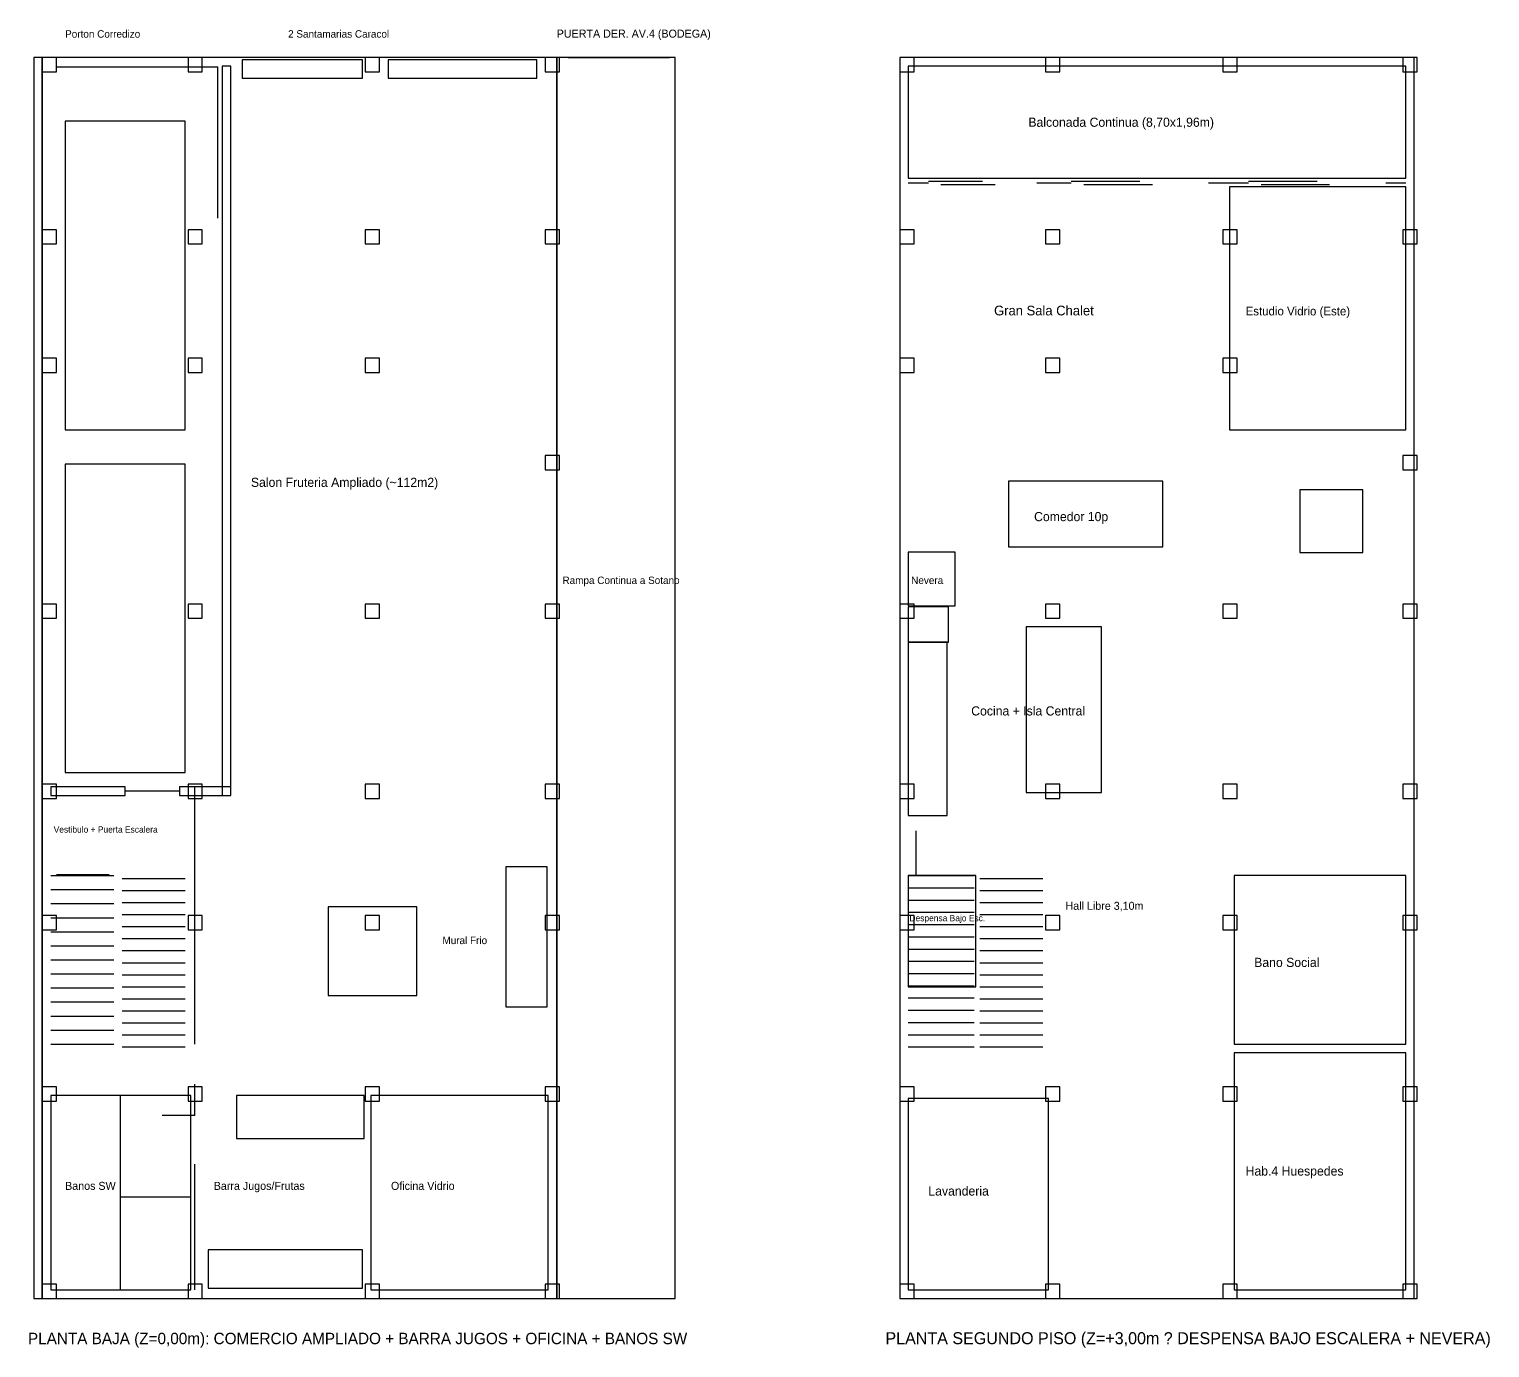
# Model space of a CAD drawing. Header units: metres. Extents: x -1 to 116, y -1 to 42.
# Drawn here: x 29.92 to 55.47, y 1.14 to 24.21 of the extents above; entities that cross this region are included whole.
import ezdxf

# ---------------------------------------------------------------- set-up
doc = ezdxf.new("R2010")
doc.units = ezdxf.units.M
doc.layers.add('PLANTA_BAJA_2D', color=8, linetype='CONTINUOUS')
doc.layers.add('PLANTA_SEGUNDO_PISO_2D', color=6, linetype='CONTINUOUS')

msp = doc.modelspace()

# ---------------------------------------------------------------- linework, layer by layer
at = {"layer": 'PLANTA_BAJA_2D', "color": 8}
for p, q in [((30.15, 23.71), (30, 23.71)), ((30, 23.71), (30, 2)), ((30.15, 2), (30.15, 23.71)), ((41.22, 23.71), (39.15, 23.71)), ((39.15, 23.71), (39.15, 2)), ((41.22, 2), (41.22, 23.71)), ((32.65, 22.6), (30.55, 22.6)), ((30.55, 22.6), (30.55, 17.2)), ((32.65, 17.2), (32.65, 22.6)), ((30.55, 17.2), (32.65, 17.2)), ((32.65, 16.6), (30.55, 16.6)), ((30.55, 16.6), (30.55, 11.2)), ((32.65, 11.2), (32.65, 16.6)), ((30.55, 11.2), (32.65, 11.2)), ((30, 2), (30.15, 2)), ((39.15, 2), (41.22, 2))]:
    msp.add_line(p, q, dxfattribs=at)
at = {"layer": 'PLANTA_BAJA_2D', "color": 7}
for p, q in [((39.15, 23.71), (30.15, 23.71)), ((30.15, 23.71), (30.15, 2)), ((33.45, 23.56), (33.3, 23.56)), ((33.3, 23.56), (33.3, 10.8)), ((33.45, 10.8), (33.45, 23.56)), ((39.15, 2), (39.15, 23.71)), ((31.6, 10.95), (30.3, 10.95)), ((30.3, 10.95), (30.3, 10.8)), ((30.3, 10.8), (31.6, 10.8)), ((31.6, 10.8), (31.6, 10.95)), ((33.45, 10.95), (32.55, 10.95)), ((32.55, 10.95), (32.55, 10.8)), ((32.55, 10.8), (33.45, 10.8)), ((32.82, 6.45), (32.82, 10.95)), ((33.3, 10.8), (33.45, 10.8)), ((33.45, 10.8), (33.45, 10.95)), ((31.55, 9.35), (32.65, 9.35)), ((31.55, 9.1393), (32.65, 9.1393)), ((31.55, 8.9286), (32.65, 8.9286)), ((31.55, 8.7179), (32.65, 8.7179)), ((31.55, 8.5071), (32.65, 8.5071)), ((31.55, 8.2964), (32.65, 8.2964)), ((31.55, 8.0857), (32.65, 8.0857)), ((31.55, 7.875), (32.65, 7.875)), ((31.55, 7.6643), (32.65, 7.6643)), ((31.55, 7.4536), (32.65, 7.4536)), ((31.55, 7.2429), (32.65, 7.2429)), ((31.55, 7.0321), (32.65, 7.0321)), ((31.55, 6.8214), (32.65, 6.8214)), ((31.55, 6.6107), (32.65, 6.6107)), ((31.55, 6.4), (32.65, 6.4)), ((32.82, 5.2), (32.82, 5.75)), ((32.82, 2.15), (32.82, 4.35)), ((30.15, 2), (39.15, 2))]:
    msp.add_line(p, q, dxfattribs=at)
at = {"layer": 'PLANTA_BAJA_2D', "color": 1}
for p, q in [((30.4, 23.71), (30.15, 23.71)), ((30.15, 23.71), (30.15, 23.46)), ((30.4, 23.46), (30.4, 23.71)), ((32.95, 23.71), (32.7, 23.71)), ((32.7, 23.71), (32.7, 23.46)), ((32.95, 23.46), (32.95, 23.71)), ((36.05, 23.71), (35.8, 23.71)), ((35.8, 23.71), (35.8, 23.46)), ((36.05, 23.46), (36.05, 23.71)), ((39.2, 23.71), (38.95, 23.71)), ((38.95, 23.71), (38.95, 23.46)), ((39.2, 23.46), (39.2, 23.71)), ((39.35, 23.71), (41.12, 23.71)), ((30.15, 23.46), (30.4, 23.46)), ((32.7, 23.46), (32.95, 23.46)), ((35.8, 23.46), (36.05, 23.46)), ((38.95, 23.46), (39.2, 23.46)), ((30.4, 20.7), (30.15, 20.7)), ((30.15, 20.7), (30.15, 20.45)), ((30.4, 20.45), (30.4, 20.7)), ((32.95, 20.7), (32.7, 20.7)), ((32.7, 20.7), (32.7, 20.45)), ((32.95, 20.45), (32.95, 20.7)), ((36.05, 20.7), (35.8, 20.7)), ((35.8, 20.7), (35.8, 20.45)), ((36.05, 20.45), (36.05, 20.7)), ((39.2, 20.7), (38.95, 20.7)), ((38.95, 20.7), (38.95, 20.45)), ((39.2, 20.45), (39.2, 20.7)), ((30.15, 20.45), (30.4, 20.45)), ((32.7, 20.45), (32.95, 20.45)), ((35.8, 20.45), (36.05, 20.45)), ((38.95, 20.45), (39.2, 20.45)), ((30.4, 18.45), (30.15, 18.45)), ((30.15, 18.45), (30.15, 18.2)), ((30.4, 18.2), (30.4, 18.45)), ((32.95, 18.45), (32.7, 18.45)), ((32.7, 18.45), (32.7, 18.2)), ((32.95, 18.2), (32.95, 18.45)), ((36.05, 18.45), (35.8, 18.45)), ((35.8, 18.45), (35.8, 18.2)), ((36.05, 18.2), (36.05, 18.45)), ((30.15, 18.2), (30.4, 18.2)), ((32.7, 18.2), (32.95, 18.2)), ((35.8, 18.2), (36.05, 18.2)), ((39.2, 16.75), (38.95, 16.75)), ((38.95, 16.75), (38.95, 16.5)), ((39.2, 16.5), (39.2, 16.75)), ((38.95, 16.5), (39.2, 16.5)), ((30.4, 14.15), (30.15, 14.15)), ((30.15, 14.15), (30.15, 13.9)), ((30.4, 13.9), (30.4, 14.15)), ((32.95, 14.15), (32.7, 14.15)), ((32.7, 14.15), (32.7, 13.9)), ((32.95, 13.9), (32.95, 14.15)), ((36.05, 14.15), (35.8, 14.15)), ((35.8, 14.15), (35.8, 13.9)), ((36.05, 13.9), (36.05, 14.15)), ((39.2, 14.15), (38.95, 14.15)), ((38.95, 14.15), (38.95, 13.9)), ((39.2, 13.9), (39.2, 14.15)), ((30.15, 13.9), (30.4, 13.9)), ((32.7, 13.9), (32.95, 13.9)), ((35.8, 13.9), (36.05, 13.9)), ((38.95, 13.9), (39.2, 13.9)), ((30.4, 11), (30.15, 11)), ((30.15, 11), (30.15, 10.75)), ((30.4, 10.75), (30.4, 11)), ((32.95, 11), (32.7, 11)), ((32.7, 11), (32.7, 10.75)), ((32.95, 10.75), (32.95, 11)), ((36.05, 11), (35.8, 11)), ((35.8, 11), (35.8, 10.75)), ((36.05, 10.75), (36.05, 11)), ((39.2, 11), (38.95, 11)), ((38.95, 11), (38.95, 10.75)), ((39.2, 10.75), (39.2, 11)), ((30.15, 10.75), (30.4, 10.75)), ((32.7, 10.75), (32.95, 10.75)), ((35.8, 10.75), (36.05, 10.75)), ((38.95, 10.75), (39.2, 10.75)), ((30.4, 9.42), (31.32, 9.42)), ((30.4, 8.7), (30.15, 8.7)), ((30.15, 8.7), (30.15, 8.45)), ((30.4, 8.45), (30.4, 8.7)), ((32.95, 8.7), (32.7, 8.7)), ((32.7, 8.7), (32.7, 8.45)), ((32.95, 8.45), (32.95, 8.7)), ((36.05, 8.7), (35.8, 8.7)), ((35.8, 8.7), (35.8, 8.45)), ((36.05, 8.45), (36.05, 8.7)), ((39.2, 8.7), (38.95, 8.7)), ((38.95, 8.7), (38.95, 8.45)), ((39.2, 8.45), (39.2, 8.7)), ((30.15, 8.45), (30.4, 8.45)), ((32.7, 8.45), (32.95, 8.45)), ((35.8, 8.45), (36.05, 8.45)), ((38.95, 8.45), (39.2, 8.45)), ((30.4, 5.7), (30.15, 5.7)), ((30.15, 5.7), (30.15, 5.45)), ((30.4, 5.45), (30.4, 5.7)), ((32.95, 5.7), (32.7, 5.7)), ((32.7, 5.7), (32.7, 5.45)), ((32.95, 5.45), (32.95, 5.7)), ((36.05, 5.7), (35.8, 5.7)), ((35.8, 5.7), (35.8, 5.45)), ((36.05, 5.45), (36.05, 5.7)), ((39.2, 5.7), (38.95, 5.7)), ((38.95, 5.7), (38.95, 5.45)), ((39.2, 5.45), (39.2, 5.7)), ((30.15, 5.45), (30.4, 5.45)), ((32.7, 5.45), (32.95, 5.45)), ((35.8, 5.45), (36.05, 5.45)), ((38.95, 5.45), (39.2, 5.45)), ((30.4, 2.25), (30.15, 2.25)), ((30.15, 2.25), (30.15, 2)), ((30.4, 2), (30.4, 2.25)), ((32.95, 2.25), (32.7, 2.25)), ((32.7, 2.25), (32.7, 2)), ((32.95, 2), (32.95, 2.25)), ((36.05, 2.25), (35.8, 2.25)), ((35.8, 2.25), (35.8, 2)), ((36.05, 2), (36.05, 2.25)), ((39.2, 2.25), (38.95, 2.25)), ((38.95, 2.25), (38.95, 2)), ((39.2, 2), (39.2, 2.25)), ((30.15, 2), (30.4, 2)), ((32.7, 2), (32.95, 2)), ((35.8, 2), (36.05, 2)), ((38.95, 2), (39.2, 2))]:
    msp.add_line(p, q, dxfattribs=at)
at = {"layer": 'PLANTA_BAJA_2D', "color": 30}
for p, q in [((30.4, 23.55), (33.22, 23.55)), ((33.22, 20.9), (33.22, 23.55)), ((36.7, 8.85), (35.15, 8.85)), ((35.15, 8.85), (35.15, 7.3)), ((36.7, 7.3), (36.7, 8.85)), ((35.15, 7.3), (36.7, 7.3)), ((35.78, 5.55), (33.55, 5.55)), ((33.55, 5.55), (33.55, 4.8)), ((35.78, 4.8), (35.78, 5.55)), ((33.55, 4.8), (35.78, 4.8))]:
    msp.add_line(p, q, dxfattribs=at)
at = {"layer": 'PLANTA_BAJA_2D', "color": 9}
for p, q in [((35.75, 23.67), (33.65, 23.67)), ((33.65, 23.67), (33.65, 23.35)), ((35.75, 23.35), (35.75, 23.67)), ((38.8, 23.67), (36.2, 23.67)), ((36.2, 23.67), (36.2, 23.35)), ((38.8, 23.35), (38.8, 23.67)), ((33.65, 23.35), (35.75, 23.35)), ((36.2, 23.35), (38.8, 23.35))]:
    msp.add_line(p, q, dxfattribs=at)
at = {"layer": 'PLANTA_BAJA_2D', "color": 3}
for p, q in [((31.6, 10.88), (32.55, 10.88)), ((30.3, 9.4), (31.4, 9.4)), ((30.3, 9.1542), (31.4, 9.1542)), ((30.3, 8.9083), (31.4, 8.9083)), ((30.3, 8.6625), (31.4, 8.6625)), ((30.3, 8.4167), (31.4, 8.4167)), ((30.3, 8.1708), (31.4, 8.1708)), ((30.3, 7.925), (31.4, 7.925)), ((30.3, 7.6792), (31.4, 7.6792)), ((30.3, 7.4333), (31.4, 7.4333)), ((30.3, 7.1875), (31.4, 7.1875)), ((30.3, 6.9417), (31.4, 6.9417)), ((30.3, 6.6958), (31.4, 6.6958)), ((30.3, 6.45), (31.4, 6.45)), ((32.82, 5.2), (32.25, 5.2))]:
    msp.add_line(p, q, dxfattribs=at)
at = {"layer": 'PLANTA_BAJA_2D', "color": 5}
for p, q in [((38.98, 9.55), (38.26, 9.55)), ((38.26, 9.55), (38.26, 7.1)), ((38.98, 7.1), (38.98, 9.55)), ((38.26, 7.1), (38.98, 7.1))]:
    msp.add_line(p, q, dxfattribs=at)
at = {"layer": 'PLANTA_BAJA_2D', "color": 6}
for p, q in [((32.75, 5.55), (30.3, 5.55)), ((30.3, 5.55), (30.3, 2.15)), ((31.52, 2.15), (31.52, 5.55)), ((32.75, 2.15), (32.75, 5.55)), ((31.52, 3.78), (32.75, 3.78)), ((30.3, 2.15), (32.75, 2.15))]:
    msp.add_line(p, q, dxfattribs=at)
at = {"layer": 'PLANTA_BAJA_2D', "color": 4}
for p, q in [((39, 5.55), (35.9, 5.55)), ((35.9, 5.55), (35.9, 2.15)), ((39, 2.15), (39, 5.55)), ((35.9, 2.15), (39, 2.15))]:
    msp.add_line(p, q, dxfattribs=at)
at = {"layer": 'PLANTA_BAJA_2D', "color": 34}
for p, q in [((35.75, 2.85), (33.05, 2.85)), ((33.05, 2.85), (33.05, 2.18)), ((35.75, 2.18), (35.75, 2.85)), ((33.05, 2.18), (35.75, 2.18))]:
    msp.add_line(p, q, dxfattribs=at)
at = {"layer": 'PLANTA_SEGUNDO_PISO_2D', "color": 6}
for p, q in [((54.15, 23.71), (45.15, 23.71)), ((45.15, 23.71), (45.15, 2)), ((54.15, 2), (54.15, 23.71)), ((45.3, 21.52), (45.65, 21.52)), ((47.55, 21.52), (48.15, 21.52)), ((50.55, 21.52), (51.25, 21.52)), ((53.65, 21.52), (54, 21.52)), ((46.48, 9.4), (45.3, 9.4)), ((45.3, 9.4), (45.3, 7.45)), ((46.48, 7.45), (46.48, 9.4)), ((54, 9.4), (51, 9.4)), ((51, 9.4), (51, 6.45)), ((54, 6.45), (54, 9.4)), ((45.3, 7.45), (46.48, 7.45)), ((51, 6.45), (54, 6.45)), ((54, 6.3), (51, 6.3)), ((51, 6.3), (51, 2.15)), ((54, 2.15), (54, 6.3)), ((47.75, 5.5), (45.3, 5.5)), ((45.3, 5.5), (45.3, 2.15)), ((47.75, 2.15), (47.75, 5.5)), ((45.3, 2.15), (47.75, 2.15)), ((51, 2.15), (54, 2.15)), ((45.15, 2), (54.15, 2))]:
    msp.add_line(p, q, dxfattribs=at)
at = {"layer": 'PLANTA_SEGUNDO_PISO_2D', "color": 1}
for p, q in [((45.4, 23.71), (45.15, 23.71)), ((45.15, 23.71), (45.15, 23.46)), ((45.4, 23.46), (45.4, 23.71)), ((47.95, 23.71), (47.7, 23.71)), ((47.7, 23.71), (47.7, 23.46)), ((47.95, 23.46), (47.95, 23.71)), ((51.05, 23.71), (50.8, 23.71)), ((50.8, 23.71), (50.8, 23.46)), ((51.05, 23.46), (51.05, 23.71)), ((54.2, 23.71), (53.95, 23.71)), ((53.95, 23.71), (53.95, 23.46)), ((54.2, 23.46), (54.2, 23.71)), ((45.15, 23.46), (45.4, 23.46)), ((47.7, 23.46), (47.95, 23.46)), ((50.8, 23.46), (51.05, 23.46)), ((53.95, 23.46), (54.2, 23.46)), ((45.4, 20.7), (45.15, 20.7)), ((45.15, 20.7), (45.15, 20.45)), ((45.4, 20.45), (45.4, 20.7)), ((47.95, 20.7), (47.7, 20.7)), ((47.7, 20.7), (47.7, 20.45)), ((47.95, 20.45), (47.95, 20.7)), ((51.05, 20.7), (50.8, 20.7)), ((50.8, 20.7), (50.8, 20.45)), ((51.05, 20.45), (51.05, 20.7)), ((54.2, 20.7), (53.95, 20.7)), ((53.95, 20.7), (53.95, 20.45)), ((54.2, 20.45), (54.2, 20.7)), ((45.15, 20.45), (45.4, 20.45)), ((47.7, 20.45), (47.95, 20.45)), ((50.8, 20.45), (51.05, 20.45)), ((53.95, 20.45), (54.2, 20.45)), ((45.4, 18.45), (45.15, 18.45)), ((45.15, 18.45), (45.15, 18.2)), ((45.4, 18.2), (45.4, 18.45)), ((47.95, 18.45), (47.7, 18.45)), ((47.7, 18.45), (47.7, 18.2)), ((47.95, 18.2), (47.95, 18.45)), ((51.05, 18.45), (50.8, 18.45)), ((50.8, 18.45), (50.8, 18.2)), ((51.05, 18.2), (51.05, 18.45)), ((45.15, 18.2), (45.4, 18.2)), ((47.7, 18.2), (47.95, 18.2)), ((50.8, 18.2), (51.05, 18.2)), ((54.2, 16.75), (53.95, 16.75)), ((53.95, 16.75), (53.95, 16.5)), ((54.2, 16.5), (54.2, 16.75)), ((53.95, 16.5), (54.2, 16.5)), ((45.4, 14.15), (45.15, 14.15)), ((45.15, 14.15), (45.15, 13.9)), ((45.4, 13.9), (45.4, 14.15)), ((47.95, 14.15), (47.7, 14.15)), ((47.7, 14.15), (47.7, 13.9)), ((47.95, 13.9), (47.95, 14.15)), ((51.05, 14.15), (50.8, 14.15)), ((50.8, 14.15), (50.8, 13.9)), ((51.05, 13.9), (51.05, 14.15)), ((54.2, 14.15), (53.95, 14.15)), ((53.95, 14.15), (53.95, 13.9)), ((54.2, 13.9), (54.2, 14.15)), ((45.15, 13.9), (45.4, 13.9)), ((47.7, 13.9), (47.95, 13.9)), ((50.8, 13.9), (51.05, 13.9)), ((53.95, 13.9), (54.2, 13.9)), ((45.4, 11), (45.15, 11)), ((45.15, 11), (45.15, 10.75)), ((45.4, 10.75), (45.4, 11)), ((47.95, 11), (47.7, 11)), ((47.7, 11), (47.7, 10.75)), ((47.95, 10.75), (47.95, 11)), ((51.05, 11), (50.8, 11)), ((50.8, 11), (50.8, 10.75)), ((51.05, 10.75), (51.05, 11)), ((54.2, 11), (53.95, 11)), ((53.95, 11), (53.95, 10.75)), ((54.2, 10.75), (54.2, 11)), ((45.15, 10.75), (45.4, 10.75)), ((47.7, 10.75), (47.95, 10.75)), ((50.8, 10.75), (51.05, 10.75)), ((53.95, 10.75), (54.2, 10.75)), ((45.44, 9.4), (45.44, 10.18)), ((45.4, 8.7), (45.15, 8.7)), ((45.15, 8.7), (45.15, 8.45)), ((45.4, 8.45), (45.4, 8.7)), ((47.95, 8.7), (47.7, 8.7)), ((47.7, 8.7), (47.7, 8.45)), ((47.95, 8.45), (47.95, 8.7)), ((51.05, 8.7), (50.8, 8.7)), ((50.8, 8.7), (50.8, 8.45)), ((51.05, 8.45), (51.05, 8.7)), ((54.2, 8.7), (53.95, 8.7)), ((53.95, 8.7), (53.95, 8.45)), ((54.2, 8.45), (54.2, 8.7)), ((45.15, 8.45), (45.4, 8.45)), ((47.7, 8.45), (47.95, 8.45)), ((50.8, 8.45), (51.05, 8.45)), ((53.95, 8.45), (54.2, 8.45)), ((45.4, 5.7), (45.15, 5.7)), ((45.15, 5.7), (45.15, 5.45)), ((45.4, 5.45), (45.4, 5.7)), ((47.95, 5.7), (47.7, 5.7)), ((47.7, 5.7), (47.7, 5.45)), ((47.95, 5.45), (47.95, 5.7)), ((51.05, 5.7), (50.8, 5.7)), ((50.8, 5.7), (50.8, 5.45)), ((51.05, 5.45), (51.05, 5.7)), ((54.2, 5.7), (53.95, 5.7)), ((53.95, 5.7), (53.95, 5.45)), ((54.2, 5.45), (54.2, 5.7)), ((45.15, 5.45), (45.4, 5.45)), ((47.7, 5.45), (47.95, 5.45)), ((50.8, 5.45), (51.05, 5.45)), ((53.95, 5.45), (54.2, 5.45)), ((45.4, 2.25), (45.15, 2.25)), ((45.15, 2.25), (45.15, 2)), ((45.4, 2), (45.4, 2.25)), ((47.95, 2.25), (47.7, 2.25)), ((47.7, 2.25), (47.7, 2)), ((47.95, 2), (47.95, 2.25)), ((51.05, 2.25), (50.8, 2.25)), ((50.8, 2.25), (50.8, 2)), ((51.05, 2), (51.05, 2.25)), ((54.2, 2.25), (53.95, 2.25)), ((53.95, 2.25), (53.95, 2)), ((54.2, 2), (54.2, 2.25)), ((45.15, 2), (45.4, 2)), ((47.7, 2), (47.95, 2)), ((50.8, 2), (51.05, 2)), ((53.95, 2), (54.2, 2))]:
    msp.add_line(p, q, dxfattribs=at)
at = {"layer": 'PLANTA_SEGUNDO_PISO_2D', "color": 30}
for p, q in [((54, 23.56), (45.3, 23.56)), ((45.3, 23.56), (45.3, 21.6)), ((54, 21.6), (54, 23.56)), ((45.3, 21.6), (54, 21.6)), ((45.3, 9.4), (46.45, 9.4)), ((45.3, 9.1857), (46.45, 9.1857)), ((45.3, 8.9714), (46.45, 8.9714)), ((45.3, 8.7571), (46.45, 8.7571)), ((45.3, 8.5429), (46.45, 8.5429)), ((45.3, 8.3286), (46.45, 8.3286)), ((45.3, 8.1143), (46.45, 8.1143)), ((45.3, 7.9), (46.45, 7.9)), ((45.3, 7.6857), (46.45, 7.6857)), ((45.3, 7.4714), (46.45, 7.4714)), ((45.3, 7.2571), (46.45, 7.2571)), ((45.3, 7.0429), (46.45, 7.0429)), ((45.3, 6.8286), (46.45, 6.8286)), ((45.3, 6.6143), (46.45, 6.6143)), ((45.3, 6.4), (46.45, 6.4))]:
    msp.add_line(p, q, dxfattribs=at)
at = {"layer": 'PLANTA_SEGUNDO_PISO_2D', "color": 4}
for p, q in [((45.65, 21.55), (46.6, 21.55)), ((45.87, 21.49), (46.82, 21.49)), ((48.15, 21.55), (49.35, 21.55)), ((48.37, 21.49), (49.57, 21.49)), ((51.25, 21.55), (52.45, 21.55)), ((51.47, 21.49), (52.67, 21.49)), ((54, 21.45), (50.92, 21.45)), ((50.92, 21.45), (50.92, 17.2)), ((54, 17.2), (54, 21.45)), ((50.92, 17.2), (54, 17.2))]:
    msp.add_line(p, q, dxfattribs=at)
at = {"layer": 'PLANTA_SEGUNDO_PISO_2D', "color": 34}
for p, q in [((49.75, 16.3), (47.05, 16.3)), ((47.05, 16.3), (47.05, 15.15)), ((49.75, 15.15), (49.75, 16.3)), ((53.25, 16.15), (52.15, 16.15)), ((52.15, 16.15), (52.15, 15.05)), ((53.25, 15.05), (53.25, 16.15)), ((47.05, 15.15), (49.75, 15.15)), ((52.15, 15.05), (53.25, 15.05)), ((46, 14.1), (45.3, 14.1)), ((45.3, 14.1), (45.3, 13.48)), ((46, 13.48), (46, 14.1)), ((45.3, 13.48), (46, 13.48))]:
    msp.add_line(p, q, dxfattribs=at)
at = {"layer": 'PLANTA_SEGUNDO_PISO_2D', "color": 5}
for p, q in [((46.12, 15.06), (45.3, 15.06)), ((45.3, 15.06), (45.3, 14.12)), ((46.12, 14.12), (46.12, 15.06)), ((45.3, 14.12), (46.12, 14.12))]:
    msp.add_line(p, q, dxfattribs=at)
at = {"layer": 'PLANTA_SEGUNDO_PISO_2D', "color": 3}
for p, q in [((48.68, 13.75), (47.36, 13.75)), ((47.36, 13.75), (47.36, 10.85)), ((48.68, 10.85), (48.68, 13.75)), ((45.98, 13.48), (45.3, 13.48)), ((45.3, 13.48), (45.3, 10.45)), ((45.98, 10.45), (45.98, 13.48)), ((47.36, 10.85), (48.68, 10.85)), ((45.3, 10.45), (45.98, 10.45))]:
    msp.add_line(p, q, dxfattribs=at)
at = {"layer": 'PLANTA_SEGUNDO_PISO_2D', "color": 7}
for p, q in [((46.55, 9.35), (47.65, 9.35)), ((46.55, 9.1393), (47.65, 9.1393)), ((46.55, 8.9286), (47.65, 8.9286)), ((46.55, 8.7179), (47.65, 8.7179)), ((46.55, 8.5071), (47.65, 8.5071)), ((46.55, 8.2964), (47.65, 8.2964)), ((46.55, 8.0857), (47.65, 8.0857)), ((46.55, 7.875), (47.65, 7.875)), ((46.55, 7.6643), (47.65, 7.6643)), ((46.55, 7.4536), (47.65, 7.4536)), ((46.55, 7.2429), (47.65, 7.2429)), ((46.55, 7.0321), (47.65, 7.0321)), ((46.55, 6.8214), (47.65, 6.8214)), ((46.55, 6.6107), (47.65, 6.6107)), ((46.55, 6.4), (47.65, 6.4))]:
    msp.add_line(p, q, dxfattribs=at)

# ---------------------------------------------------------------- texts
at = {"layer": 'PLANTA_BAJA_2D', "color": 30}
for s, height, p in [('Porton Corredizo', 0.13, (30.55, 24.06)), ('Barra Jugos/Frutas', 0.14, (33.15, 3.9))]:
    msp.add_text(s, height=height, dxfattribs=at).set_placement(p)
at = {"layer": 'PLANTA_BAJA_2D', "color": 9}
msp.add_text('2 Santamarias Caracol', height=0.13, dxfattribs=at).set_placement((34.45, 24.06))
at = {"layer": 'PLANTA_BAJA_2D', "color": 1}
msp.add_text('PUERTA DER. AV.4 (BODEGA)', height=0.14, dxfattribs=at).set_placement((39.15, 24.06))
at = {"layer": 'PLANTA_BAJA_2D', "color": 2}
for s, height, p in [('Salon Fruteria Ampliado (~112m2)', 0.16, (33.8, 16.2)), ('PLANTA BAJA (Z=0,00m): COMERCIO AMPLIADO + BARRA JUGOS + OFICINA + BANOS SW', 0.2, (29.9, 1.2))]:
    msp.add_text(s, height=height, dxfattribs=at).set_placement(p)
at = {"layer": 'PLANTA_BAJA_2D', "color": 3}
for s, height, p in [('Rampa Continua a Sotano', 0.13, (39.25, 14.5)), ('Vestibulo + Puerta Escalera', 0.11, (30.35, 10.15))]:
    msp.add_text(s, height=height, dxfattribs=at).set_placement(p)
at = {"layer": 'PLANTA_BAJA_2D', "color": 5}
msp.add_text('Mural Frio', height=0.13, dxfattribs=at).set_placement((37.15, 8.2))
at = {"layer": 'PLANTA_BAJA_2D', "color": 6}
msp.add_text('Banos SW', height=0.14, dxfattribs=at).set_placement((30.55, 3.9))
at = {"layer": 'PLANTA_BAJA_2D', "color": 4}
msp.add_text('Oficina Vidrio', height=0.14, dxfattribs=at).set_placement((36.25, 3.9))
at = {"layer": 'PLANTA_SEGUNDO_PISO_2D', "color": 2}
for s, height, p in [('Balconada Continua (8,70x1,96m)', 0.16, (47.4, 22.5)), ('Gran Sala Chalet', 0.17, (46.8, 19.2)), ('Comedor 10p', 0.16, (47.5, 15.6)), ('Cocina + Isla Central', 0.16, (46.4, 12.2)), ('Bano Social', 0.16, (51.35, 7.8)), ('Hab.4 Huespedes', 0.16, (51.2, 4.15)), ('Lavanderia', 0.16, (45.65, 3.8))]:
    msp.add_text(s, height=height, dxfattribs=at).set_placement(p)
at = {"layer": 'PLANTA_SEGUNDO_PISO_2D', "color": 4}
msp.add_text('Estudio Vidrio (Este)', height=0.15, dxfattribs=at).set_placement((51.2, 19.2))
at = {"layer": 'PLANTA_SEGUNDO_PISO_2D', "color": 5}
msp.add_text('Nevera', height=0.13, dxfattribs=at).set_placement((45.35, 14.5))
at = {"layer": 'PLANTA_SEGUNDO_PISO_2D', "color": 3}
msp.add_text('Hall Libre 3,10m', height=0.14, dxfattribs=at).set_placement((48.05, 8.8))
at = {"layer": 'PLANTA_SEGUNDO_PISO_2D', "color": 1}
msp.add_text('Despensa Bajo Esc.', height=0.11, dxfattribs=at).set_placement((45.32, 8.6))
at = {"layer": 'PLANTA_SEGUNDO_PISO_2D', "color": 6}
msp.add_text('PLANTA SEGUNDO PISO (Z=+3,00m ? DESPENSA BAJO ESCALERA + NEVERA)', height=0.21, dxfattribs=at).set_placement((44.9, 1.2))

doc.saveas('drawing.dxf')
